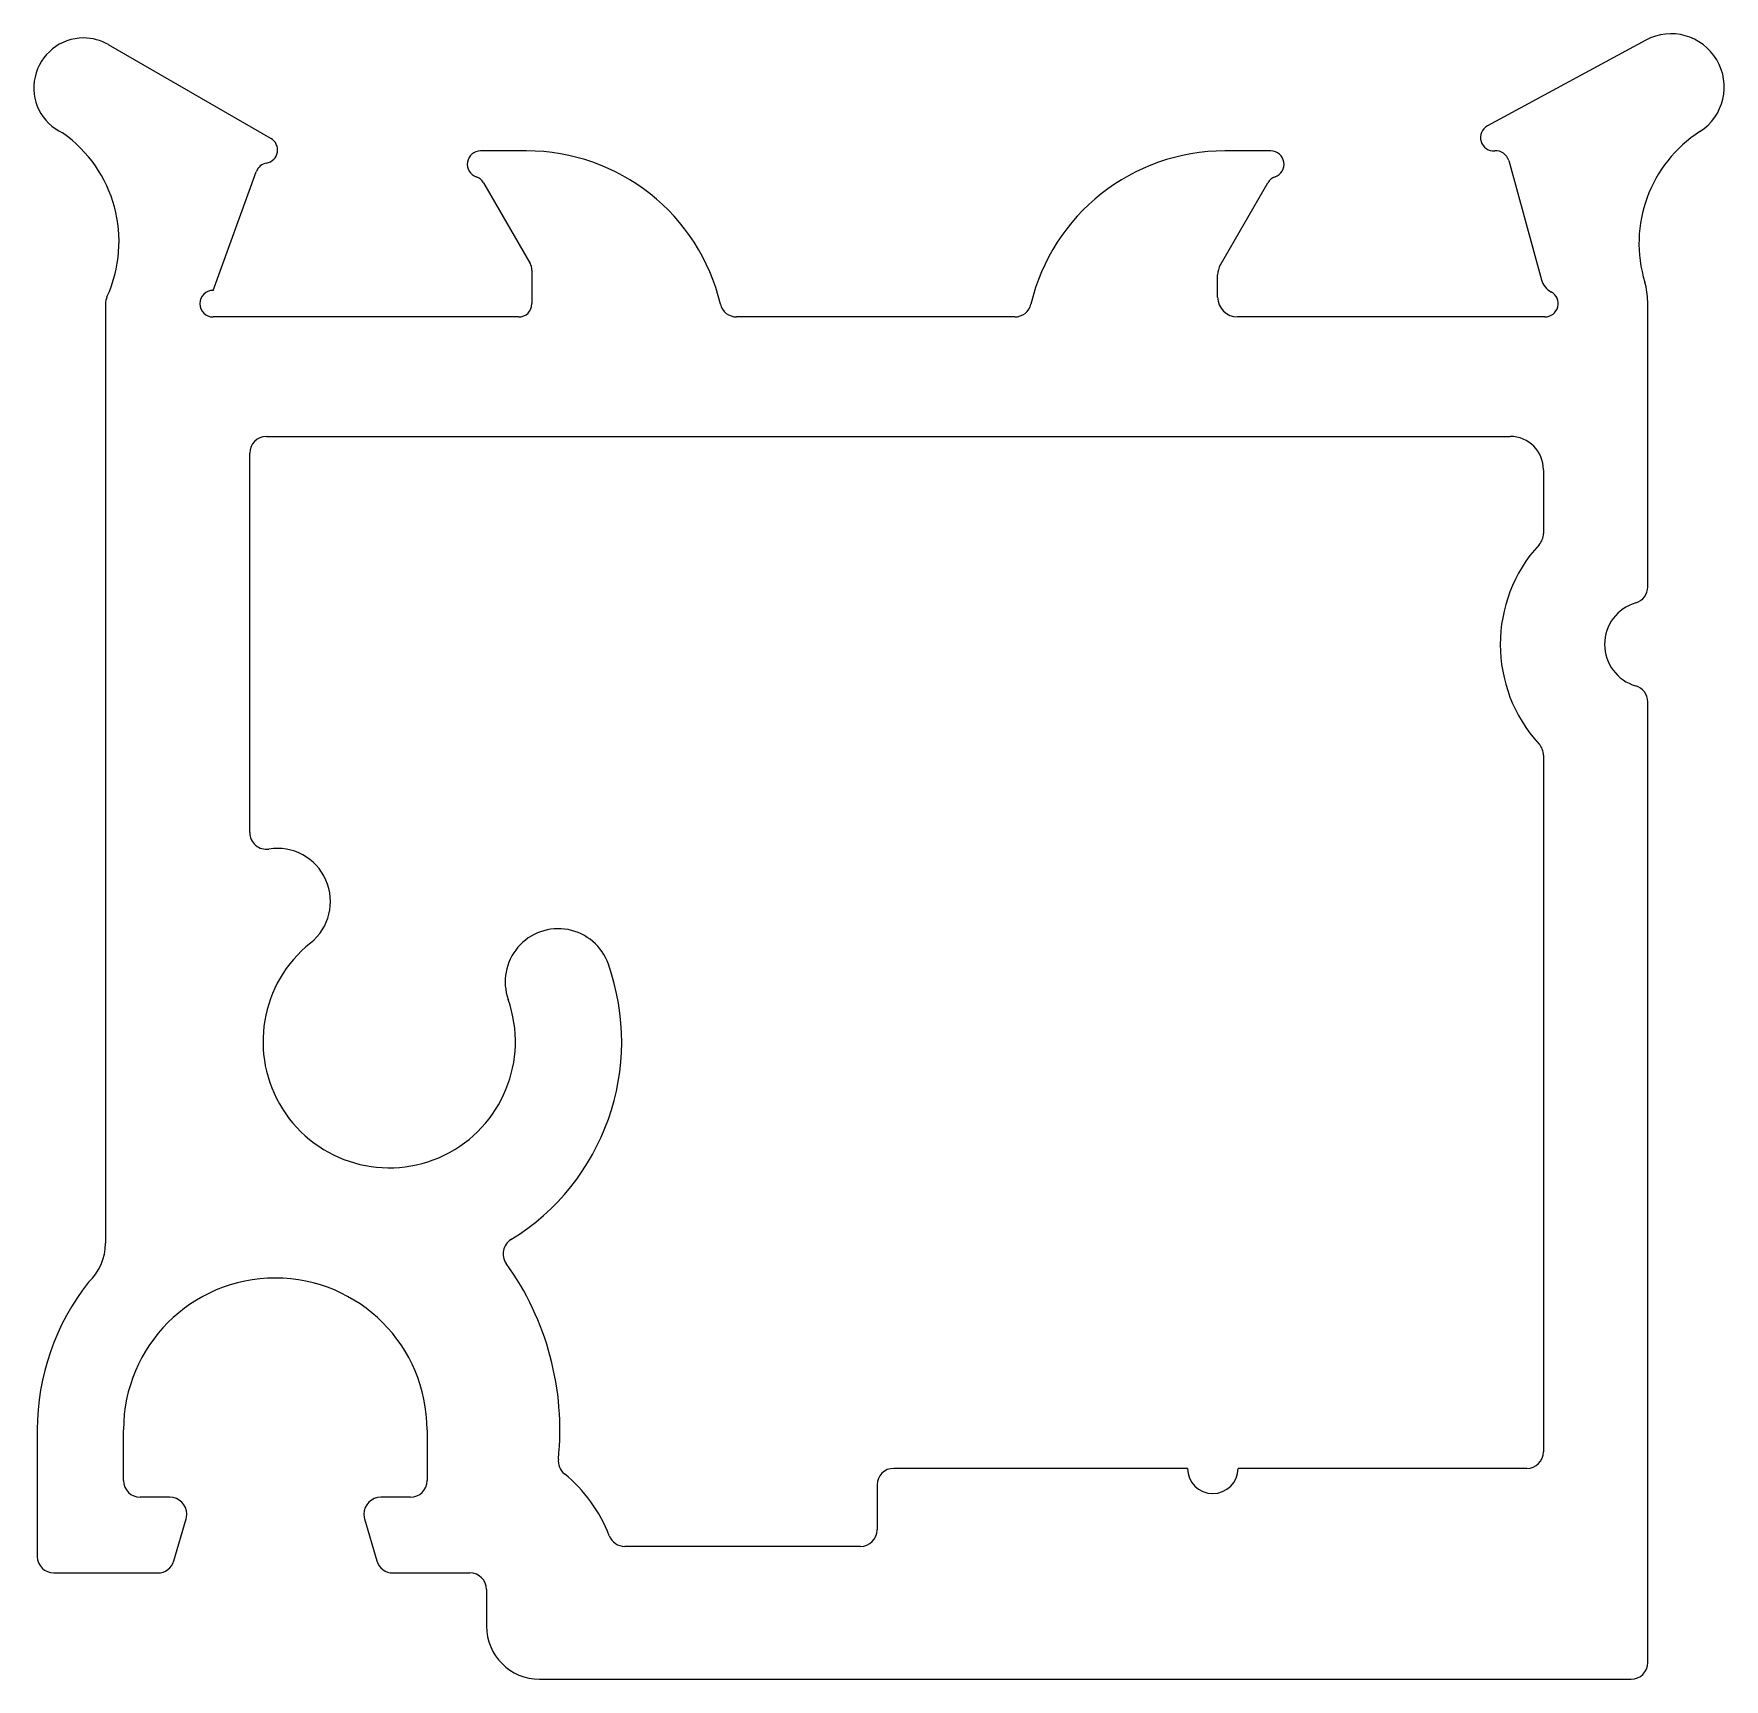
# Model space of a CAD drawing. Extents: x -12.2 to 13.3, y 6.9 to 31.7.
import ezdxf

# ---------------------------------------------------------------- set-up
doc = ezdxf.new("R2010")
doc.units = 0
doc.layers.get('0').update_dxf_attribs({"linetype": 'CONTINUOUS'})

msp = doc.modelspace()

# ---------------------------------------------------------------- linework, layer by layer
for p, q in [((12.101, 31.618), (9.717, 30.327)), ((-8.6, 30.14), (-11.045, 31.551)), ((-4.751, 29.952), (-5.444, 29.952)), ((6.455, 29.952), (5.763, 29.952)), ((10.038, 29.806), (10.53, 28.012)), ((-9.47, 27.852), (-8.82, 29.639)), ((-5.398, 29.471), (-4.697, 28.259)), ((5.696, 28.236), (6.41, 29.472)), ((-4.67, 28.157), (-4.67, 27.652)), ((5.655, 27.752), (5.655, 28.086)), ((-11.091, 27.649), (-11.091, 13.505)), ((12.13, 23.391), (12.13, 27.683)), ((-4.87, 27.452), (-9.47, 27.452)), ((0.838, 27.452), (-1.589, 27.452)), ((2.6, 27.452), (0.838, 27.452)), ((10.582, 27.452), (5.955, 27.452)), ((-8.669, 25.652), (10.06, 25.652)), ((-8.919, 19.688), (-8.919, 25.402)), ((10.56, 25.152), (10.56, 24.192)), ((12.13, 7.191), (12.13, 21.657)), ((10.56, 20.852), (10.56, 10.366)), ((-12.119, 10.696), (-12.119, 8.791)), ((-10.819, 9.931), (-10.819, 10.696)), ((-6.249, 10.696), (-6.249, 9.931)), ((5.201, 10.116), (0.777, 10.116)), ((10.31, 10.116), (5.963, 10.116)), ((-10.122, 9.681), (-10.569, 9.681)), ((-6.499, 9.681), (-6.946, 9.681)), ((0.527, 9.866), (0.527, 9.191)), ((-10.061, 8.725), (-9.878, 9.357)), ((-7.19, 9.357), (-7.007, 8.725)), ((0.277, 8.941), (-3.272, 8.941)), ((-11.869, 8.541), (-10.305, 8.541)), ((-6.763, 8.541), (-5.604, 8.541)), ((-5.354, 8.291), (-5.354, 7.741)), ((-4.554, 6.941), (11.88, 6.941))]:
    msp.add_line(p, q)
for centre, radius, start, end in [((-11.42, 30.902), 0.75, 90, 245.025), ((-11.42, 30.902), 0.75, 60, 90), ((12.482, 30.915), 0.8, 302.8062, 118.4364), ((9.812, 30.152), 0.2, 118.4364, 274.6891), ((-12.887, 28.586), 2, 335.4031, 54.8875), ((-8.7, 29.966), 0.2, 280.2629, 60), ((13.999, 28.562), 2, 122.8062, 197.0289), ((-5.444, 29.752), 0.2, 90, 251.2375), ((-4.751, 26.952), 3, 13.3424, 90), ((5.763, 26.952), 3, 90, 166.6576), ((6.455, 29.752), 0.2, 288.5904, 90), ((9.845, 29.753), 0.2, 15.3574, 94.6891), ((-8.629, 29.57), 0.203, 100.2629, 160), ((-5.574, 29.37), 0.203, 30, 71.2375), ((6.583, 29.372), 0.2, 108.5904, 150), ((-4.873, 28.157), 0.203, 0, 30), ((5.955, 28.086), 0.3, 150, 180), ((10.82, 28.091), 0.3, 195.3574, 241.601), ((-10.841, 27.649), 0.25, 155.4031, 180), ((-9.47, 27.652), 0.2, 90, 270), ((5.955, 27.752), 0.3, 180, 270), ((10.582, 27.652), 0.2, 270, 61.601), ((11.13, 27.683), 1, 0, 17.0289), ((-4.87, 27.652), 0.2, 270, 0), ((-1.589, 27.702), 0.25, 193.3424, 270), ((2.6, 27.702), 0.25, 270, 346.6576), ((-8.669, 25.402), 0.25, 90, 180), ((10.06, 25.152), 0.5, 0, 90), ((10.31, 24.192), 0.25, 317.4631, 0), ((12.13, 22.522), 2.22, 137.4631, 222.5369), ((11.88, 23.386), 0.25, 286.1276, 1.011), ((12.13, 22.522), 0.65, 106.1276, 253.8724), ((11.88, 21.657), 0.25, 360, 73.8724), ((10.31, 20.852), 0.25, 360, 42.5369), ((-8.669, 19.688), 0.25, 180, 279.0511), ((-8.504, 18.651), 0.8, 308.6093, 99.0511), ((-4.273, 17.441), 0.8, 19.4712, 199.4712), ((-6.819, 16.541), 1.9, 128.6093, 19.4712), ((-6.819, 16.541), 3.5, 301.5937, 19.4712), ((-11.891, 13.505), 0.8, 312.9007, 360), ((-4.854, 13.347), 0.25, 121.5937, 215.7693), ((-8.534, 10.696), 2.285, 90, 180), ((-8.534, 10.696), 2.285, 360, 90), ((-8.534, 10.696), 4.285, 354.0741, 35.7693), ((-8.534, 10.696), 3.585, 141.6844, 180), ((-4.023, 10.228), 0.25, 174.0741, 230.7795), ((10.31, 10.366), 0.25, 270, 0), ((-10.569, 9.931), 0.25, 180, 270), ((-6.499, 9.931), 0.25, 270, 0), ((-5.604, 8.291), 2.25, 21.1002, 50.7795), ((0.777, 9.866), 0.25, 90, 180), ((5.582, 10.116), 0.381, 180, 0), ((-10.122, 9.427), 0.254, 0, 90), ((-6.946, 9.427), 0.254, 90, 180), ((-10.122, 9.427), 0.254, 343.8557, 360), ((-6.946, 9.427), 0.254, 180, 196.1443), ((0.277, 9.191), 0.25, 270, 360), ((-3.272, 9.191), 0.25, 201.1002, 270), ((-11.869, 8.791), 0.25, 180, 270), ((-10.305, 8.795), 0.254, 270, 343.8557), ((-6.763, 8.795), 0.254, 196.1443, 270), ((-5.604, 8.291), 0.25, 0, 90), ((-4.554, 7.741), 0.8, 180, 270), ((11.88, 7.191), 0.25, 270, 360)]:
    msp.add_arc(centre, radius, start, end)

doc.saveas('drawing.dxf')
